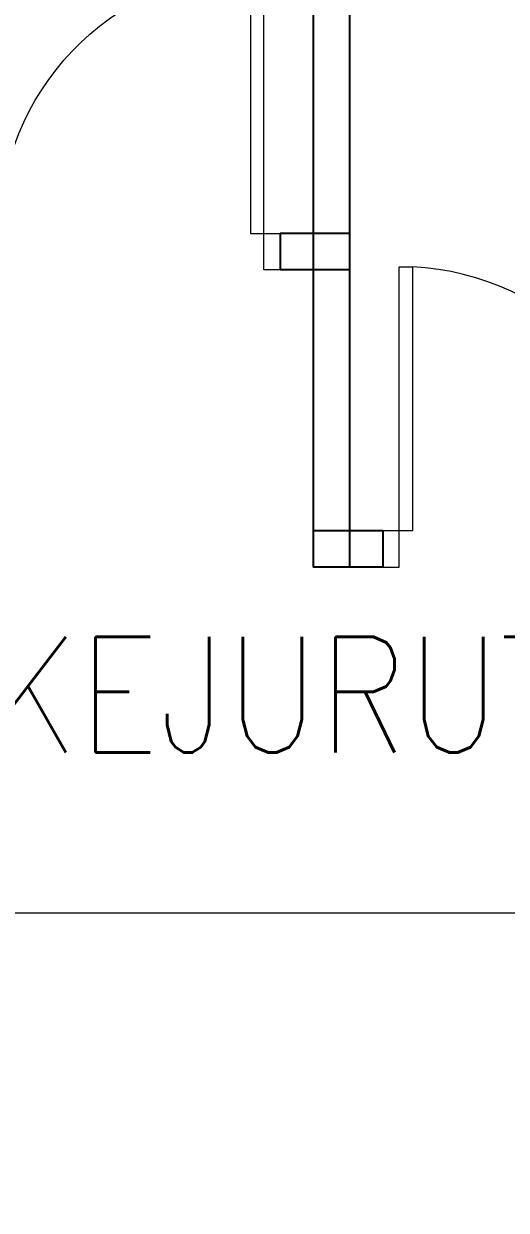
# Model space of a CAD drawing. Header units: inches. Extents: x -86208230 to 200276, y 9267 to 1246656.
# Drawn here: x 128947 to 130408, y 57073 to 60662 of the extents above; entities that cross this region are included whole.
import ezdxf
from ezdxf.enums import TextEntityAlignment as Align

# ---------------------------------------------------------------- set-up
doc = ezdxf.new("R2010")
doc.units = ezdxf.units.IN
doc.header["$MEASUREMENT"] = 0
for name, color, linetype, lineweight in [('1', 8, 'Continuous', 9), ('DOOR', 8, 'Continuous', 20), ('t3', 8, 'Continuous', 25)]:
    doc.layers.add(name, color=color, linetype=linetype, lineweight=lineweight)
doc.layers.add('partition', color=8, linetype='Continuous')
doc.styles.add('LAILA', font='romans.shx', dxfattribs={"width": 0.85})

# ---------------------------------------------------------------- blocks, each defined once
blk = doc.blocks.new('dr16')
at = {"layer": 'DOOR', "color": 1}
blk.add_line((-2409712.2, -909070.8), (-2409602.2, -909070.8), dxfattribs=at)
for points in [[(-2409712.2, -909070.8), (-2409602.2, -909070.8), (-2409602.2, -909020.8), (-2409712.2, -909020.8)], [(-2410511.2, -909830.8), (-2409712.2, -909830.8), (-2409712.2, -909870.8), (-2410511.2, -909870.8)], [(-2409712.2, -909920.8), (-2409602.2, -909920.8), (-2409602.2, -909870.8), (-2409712.2, -909870.8)]]:
    blk.add_lwpolyline(points, close=True, dxfattribs=at)
at = {"layer": 'DOOR', "color": 9}
blk.add_arc((-2409712.2, -909870.8), 800, 90, 177.134, dxfattribs=at)

msp = doc.modelspace()

# ---------------------------------------------------------------- linework, layer by layer
at = {"layer": '1'}
msp.add_lwpolyline([(128878.7, 55473.1), (128878.7, 57973.1), (130878.7, 57973.1), (130878.7, 55473.1)], close=True, dxfattribs=at)
at = {"layer": 'partition'}
for p, q in [((129823.7, 64898.1), (129823.7, 59018.1)), ((129933.7, 64898.1), (129933.7, 59018.1)), ((129933.7, 60028.1), (129723.7, 60028.1)), ((129723.7, 60028.1), (129723.7, 59918.1)), ((129933.7, 59918.1), (129723.7, 59918.1)), ((130033.7, 59128.1), (129823.7, 59128.1)), ((130033.7, 59128.1), (130033.7, 59018.1)), ((130033.7, 59018.1), (129823.7, 59018.1))]:
    msp.add_line(p, q, dxfattribs=at)

# ---------------------------------------------------------------- block references
at = {"layer": 'DOOR', "xscale": -1, "rotation": 90}
msp.add_blockref('dr16', (-780197, -2349684.1), dxfattribs=at)
at = {"layer": 'DOOR', "rotation": 270}
msp.add_blockref('dr16', (1039954.5, -2350584.1), dxfattribs=at)

# ---------------------------------------------------------------- texts
at = {"layer": 't3', "style": 'LAILA', "width": 0.85}
msp.add_text('PUSAT KEJURUTERAAN', height=350, dxfattribs=at).set_placement((127404.9, 58807.7), align=Align.TOP_LEFT)

doc.saveas('drawing.dxf')
